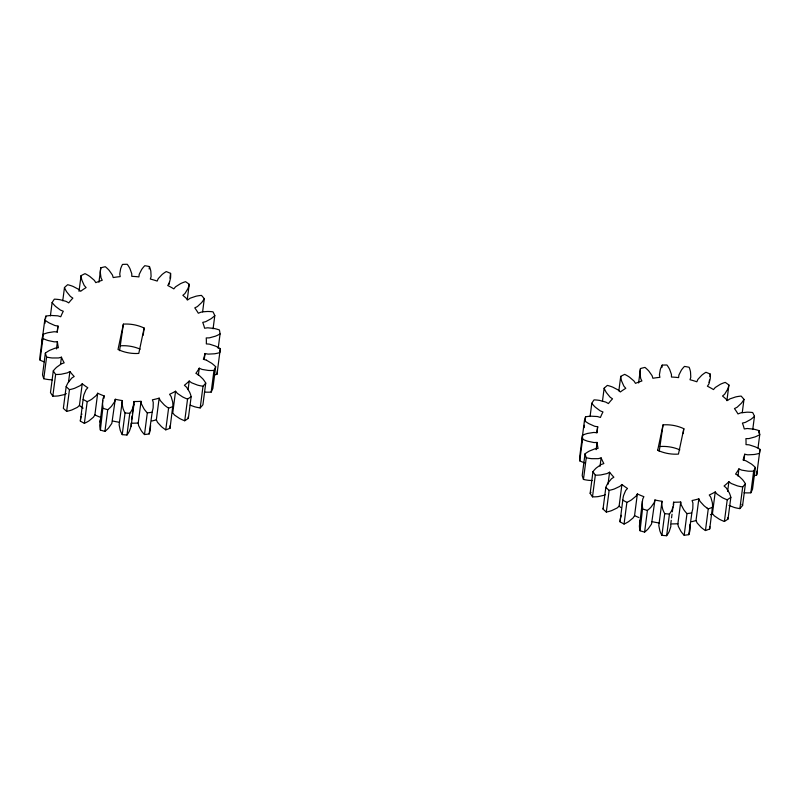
<?xml version="1.0" encoding="UTF-8"?>
<svg xmlns="http://www.w3.org/2000/svg" width="800" height="800" viewBox="0 0 800 800"><rect width="100%" height="100%" fill="white"/><g stroke="black" fill="none" stroke-linecap="round" stroke-linejoin="round"><path stroke-width="1.2" d="M133.13 407.53L133.91 401.51A74.83 62.4 7.4 0 0 141.04 401.33L138.22 423.01L138.56 425.29A9.44 7.87 7.4 0 0 138.66 425.7L141.22 430.59A37.37 31.16 7.4 0 0 143.56 433.54L144.49 434.55A89.14 74.33 7.4 0 0 149.13 433.93L152.35 411.06A37.37 31.16 7.4 0 0 153.15 407.69L153.25 402.44A9.44 7.87 7.4 0 0 153.15 402.03L152.39 399.81A74.83 62.4 7.4 0 0 159.16 398.14L156.35 419.83L157.35 421.99A9.44 7.87 7.4 0 0 157.56 422.37L161.46 426.63A37.37 31.16 7.4 0 0 164.58 429.04L165.77 429.83A89.14 74.33 7.4 0 0 170.03 428.26L170.06 427.01A37.37 31.16 7.4 0 0 170.03 425.76M170.03 428.26L172.88 405.33A37.37 31.16 7.4 0 0 172.65 401.85L171.18 396.69A9.44 7.87 7.4 0 0 170.96 396.31L169.58 394.29A74.83 62.4 7.4 0 0 175.56 391.24L177.16 393.15A9.44 7.87 7.4 0 0 177.48 393.48L182.48 396.84A37.37 31.16 7.4 0 0 186.17 398.55L187.55 399.08A89.14 74.33 7.4 0 0 191.16 396.64L190.82 395.41A37.37 31.16 7.4 0 0 189.57 392.06L186.63 387.3A9.44 7.87 7.4 0 0 186.31 386.98L184.39 385.28A74.83 62.4 7.4 0 0 189.21 381.05L191.31 382.58A9.44 7.87 7.4 0 0 191.71 382.84L197.49 385.09A37.37 31.16 7.4 0 0 201.53 385.99L203.01 386.22A89.14 74.33 7.4 0 0 205.74 383.08L205.05 381.95A37.37 31.16 7.4 0 0 202.86 378.92L198.64 374.88A9.44 7.87 7.4 0 0 198.23 374.62L195.89 373.37A74.83 62.4 7.4 0 0 199.25 368.2L201.71 369.27A9.44 7.87 7.4 0 0 202.17 369.44L208.37 370.44A37.37 31.16 7.4 0 0 212.51 370.48L213.99 370.4A89.14 74.33 7.4 0 0 215.67 366.75L214.67 365.78A37.37 31.16 7.4 0 0 211.68 363.27L206.44 360.19M673.27 504.62L673.58 502.22A74.83 62.4 7.4 0 0 680.71 502.03L677.9 523.72L678.24 525.99A9.44 7.87 7.4 0 0 678.34 526.4L680.9 531.3A37.37 31.16 7.4 0 0 683.23 534.25L684.17 535.26A89.14 74.33 7.4 0 0 688.81 534.64L692.03 511.77A37.37 31.16 7.4 0 0 692.83 508.4L692.92 503.15A9.44 7.87 7.4 0 0 692.82 502.74L692.07 500.52A74.83 62.4 7.4 0 0 698.84 498.85L696.02 520.54L697.02 522.7A9.44 7.87 7.4 0 0 697.24 523.08L701.14 527.34A37.37 31.16 7.4 0 0 704.26 529.75L705.45 530.54A89.14 74.33 7.4 0 0 709.71 528.96L709.74 527.72A37.37 31.16 7.4 0 0 709.71 526.47M709.71 528.96L712.56 506.03A37.37 31.16 7.4 0 0 712.32 502.56L710.86 497.4A9.44 7.87 7.4 0 0 710.64 497.02L709.26 495A74.83 62.4 7.4 0 0 715.24 491.95L716.84 493.85A9.44 7.87 7.4 0 0 717.16 494.18L722.16 497.55A37.37 31.16 7.4 0 0 725.85 499.26L727.23 499.78A89.14 74.33 7.4 0 0 730.84 497.35L730.5 496.12A37.37 31.16 7.4 0 0 729.25 492.77L726.31 488.01A9.44 7.87 7.4 0 0 725.99 487.68L724.07 485.99A74.83 62.4 7.4 0 0 728.89 481.75L730.98 483.29A9.44 7.87 7.4 0 0 731.39 483.55L737.17 485.8A37.37 31.16 7.4 0 0 741.21 486.7L742.69 486.93A89.14 74.33 7.4 0 0 745.42 483.79L744.73 482.66A37.37 31.16 7.4 0 0 742.53 479.63L738.31 475.58A9.44 7.87 7.4 0 0 737.91 475.33L735.57 474.07A74.83 62.4 7.4 0 0 738.92 468.91L741.38 469.98A9.44 7.87 7.4 0 0 741.85 470.15L748.05 471.15A37.37 31.16 7.4 0 0 752.18 471.19L753.66 471.1A89.14 74.33 7.4 0 0 755.35 467.45L754.35 466.49A37.37 31.16 7.4 0 0 751.35 463.98L746.11 460.89A9.44 7.87 7.4 0 0 745.65 460.73L743.04 459.99A74.83 62.4 7.4 0 0 744.72 454.23L747.39 454.76A9.44 7.87 7.4 0 0 747.88 454.83L754.11 454.51A37.37 31.16 7.4 0 0 758.08 453.69L759.47 453.3A89.14 74.33 7.4 0 0 760 449.37L758.76 448.63A37.37 31.16 7.4 0 0 755.15 446.8L749.22 444.87A9.44 7.87 7.4 0 0 748.72 444.8L746 444.62A74.83 62.4 7.4 0 0 745.9 438.62L748.62 438.59A9.44 7.87 7.4 0 0 749.11 438.55L754.98 436.94A37.37 31.16 7.4 0 0 758.53 435.3L759.75 434.63A89.14 74.33 7.4 0 0 759.09 430.67L757.68 430.2A37.37 31.16 7.4 0 0 753.68 429.16L747.43 428.51A9.44 7.87 7.4 0 0 746.94 428.55L744.28 428.94A74.83 62.4 7.4 0 0 742.41 423.08L745 422.48A9.44 7.87 7.4 0 0 745.46 422.34L750.6 419.53A37.37 31.16 7.4 0 0 753.51 417.19L754.47 416.27A89.14 74.33 7.4 0 0 752.67 412.53L751.18 412.37A37.37 31.16 7.4 0 0 747.04 412.18L740.87 412.85A9.44 7.87 7.4 0 0 740.41 412.99L737.99 413.93A74.83 62.4 7.4 0 0 734.45 408.58L736.75 407.45A9.44 7.87 7.4 0 0 737.15 407.21L741.24 403.39A37.37 31.16 7.4 0 0 743.33 400.48L743.98 399.38A89.14 74.33 7.4 0 0 741.14 396.09L739.67 396.24A37.37 31.16 7.4 0 0 735.66 396.93L729.95 398.87A9.44 7.87 7.4 0 0 729.55 399.1L727.5 400.53A74.83 62.4 7.4 0 0 722.53 396.02L724.4 394.43A9.44 7.87 7.4 0 0 724.71 394.12L727.49 389.52A37.37 31.16 7.4 0 0 728.63 386.23L728.92 385.02A89.14 74.33 7.4 0 0 725.23 382.39L723.87 382.84A37.37 31.16 7.4 0 0 720.23 384.35L715.34 387.45A9.44 7.87 7.4 0 0 715.03 387.76L713.5 389.58A74.83 62.4 7.4 0 0 707.4 386.2L708.72 384.26A9.44 7.87 7.4 0 0 708.92 383.89L710.22 378.8A37.37 31.16 7.4 0 0 710.33 375.34L710.26 374.09A89.14 74.33 7.4 0 0 705.94 372.28L704.77 373.01A37.37 31.16 7.4 0 0 701.74 375.25L697.98 379.3A9.44 7.87 7.4 0 0 697.77 379.67L696.85 381.78A74.83 62.4 7.4 0 0 690.01 379.74L690.69 377.56A9.44 7.87 7.4 0 0 690.78 377.15L690.51 371.9A37.37 31.16 7.4 0 0 689.59 368.48L689.15 367.27A89.14 74.33 7.4 0 0 684.48 366.4L683.58 367.36A37.37 31.16 7.4 0 0 681.34 370.19L678.94 374.95A9.44 7.87 7.4 0 0 678.86 375.35L678.59 377.61A74.83 62.4 7.4 0 0 671.45 377.04L671.45 374.76A9.44 7.87 7.4 0 0 671.42 374.35L669.59 369.25A37.37 31.16 7.4 0 0 667.7 366.09L666.92 365A89.14 74.33 7.4 0 0 662.19 365.12L661.62 366.25A37.37 31.16 7.4 0 0 660.31 369.49L659.43 374.65A9.44 7.87 7.4 0 0 659.47 375.07L659.89 377.34A74.83 62.4 7.4 0 0 652.89 378.27L652.21 376.04A9.44 7.87 7.4 0 0 652.05 375.64L648.8 371.02A37.37 31.16 7.4 0 0 646.05 368.32L644.98 367.41A89.14 74.33 7.4 0 0 640.49 368.52L640.27 369.74A37.37 31.16 7.4 0 0 639.99 373.19L640.68 378.44A9.44 7.87 7.4 0 0 640.84 378.84L641.91 380.98A74.83 62.4 7.4 0 0 635.49 383.36L634.18 381.3A9.44 7.87 7.4 0 0 633.91 380.95L629.42 377.1A37.37 31.16 7.4 0 0 625.99 375.03L624.7 374.36A89.14 74.33 7.4 0 0 620.73 376.38L618.85 390.84M103.9 398.38L104.21 395.97A74.83 62.4 7.4 0 1 97.69 393.24L94.88 414.92L93.64 416.9A9.44 7.87 7.4 0 1 93.38 417.25L89.02 420.85A37.37 31.16 7.4 0 1 85.66 422.74L84.38 423.34A89.14 74.33 7.4 0 1 80.35 421.1L80.46 419.86A37.37 31.16 7.4 0 1 81.09 416.46M80.35 421.1L83.27 398.17A37.37 31.16 7.4 0 1 83.91 394.77L85.96 389.89A9.44 7.87 7.4 0 1 86.22 389.54L87.82 387.76A74.83 62.4 7.4 0 1 82.24 383.79L80.44 385.43A9.44 7.87 7.4 0 1 80.08 385.7L74.74 388.24A37.37 31.16 7.4 0 1 70.89 389.35L69.46 389.65A89.14 74.33 7.4 0 1 66.17 386.66L66.64 385.5A37.37 31.16 7.4 0 1 68.27 382.38L71.73 378.13A9.44 7.87 7.4 0 1 72.09 377.86L74.19 376.49A74.83 62.4 7.4 0 1 69.9 371.52L67.65 372.71A9.44 7.87 7.4 0 1 67.22 372.9L61.23 374.22A37.37 31.16 7.4 0 1 57.12 374.47L55.63 374.46A89.14 74.33 7.4 0 1 53.29 370.91L54.1 369.9A37.37 31.16 7.4 0 1 56.63 367.25L61.28 363.91A9.44 7.87 7.4 0 1 61.71 363.72L64.17 362.85A74.83 62.4 7.4 0 1 61.44 357.2L58.88 357.87A9.44 7.87 7.4 0 1 58.4 357.96L52.14 357.97A37.37 31.16 7.4 0 1 48.04 357.35L46.59 357.03A89.14 74.33 7.4 0 1 45.34 353.15L46.44 352.35A37.37 31.16 7.4 0 1 49.7 350.34L55.25 348.12A9.44 7.87 7.4 0 1 55.73 348.03L58.4 347.71A74.83 62.4 7.4 0 1 57.4 341.73L54.69 341.84A9.44 7.87 7.4 0 1 54.2 341.83L48.06 340.52A37.37 31.16 7.4 0 1 44.22 339.08L42.89 338.47A89.14 74.33 7.4 0 1 42.82 334.49L44.14 333.96A37.37 31.16 7.4 0 1 47.93 332.72L54.03 331.75A9.44 7.87 7.4 0 1 54.52 331.76L57.24 332.01A74.83 62.4 7.4 0 1 58.03 326.09L55.35 325.62A9.44 7.87 7.4 0 1 54.86 325.5L49.23 322.98A37.37 31.16 7.4 0 1 45.9 320.79L44.78 319.93A89.14 74.33 7.4 0 1 45.89 316.11L47.34 315.87A37.37 31.16 7.4 0 1 51.42 315.48L57.68 315.82A9.44 7.87 7.4 0 1 58.17 315.94L60.75 316.75A74.83 62.4 7.4 0 1 63.29 311.24L60.8 310.23A9.44 7.87 7.4 0 1 60.36 310.02L55.59 306.43A37.37 31.16 7.4 0 1 52.97 303.64L52.12 302.58A89.14 74.33 7.4 0 1 54.35 299.16L55.84 299.23A37.37 31.16 7.4 0 1 59.96 299.71L66 301.35A9.44 7.87 7.4 0 1 66.43 301.56L68.73 302.88A74.83 62.4 7.4 0 1 72.85 298.14L70.71 296.65A9.44 7.87 7.4 0 1 70.34 296.36L66.73 291.92A37.37 31.16 7.4 0 1 64.99 288.71L64.48 287.52A89.14 74.33 7.4 0 1 67.67 284.71L69.11 285.09A37.37 31.16 7.4 0 1 73.01 286.4L78.44 289.23A9.44 7.87 7.4 0 1 78.8 289.53L80.67 291.27A74.83 62.4 7.4 0 1 86.11 287.59L84.45 285.72A9.44 7.87 7.4 0 1 84.18 285.36L81.96 280.36A37.37 31.16 7.4 0 1 81.21 276.93L81.05 275.68A89.14 74.33 7.4 0 1 85.02 273.66L86.31 274.32A37.37 31.16 7.4 0 1 89.74 276.39L94.23 280.24A9.44 7.87 7.4 0 1 94.5 280.6L95.81 282.65A74.83 62.4 7.4 0 1 102.24 280.27L101.16 278.13A9.44 7.87 7.4 0 1 101 277.73L100.31 272.49A37.37 31.16 7.4 0 1 100.6 269.04L100.81 267.81A89.14 74.33 7.4 0 1 105.3 266.71L106.37 267.61A37.37 31.16 7.4 0 1 109.12 270.31L112.38 274.93A9.44 7.87 7.4 0 1 112.54 275.33L113.21 277.56A74.83 62.4 7.4 0 1 120.22 276.63L119.8 274.36A9.44 7.87 7.4 0 1 119.76 273.95L120.63 268.78A37.37 31.16 7.4 0 1 121.94 265.54L122.52 264.41A89.14 74.33 7.4 0 1 127.24 264.29L128.03 265.38A37.37 31.16 7.4 0 1 129.92 268.54L131.74 273.64A9.44 7.87 7.4 0 1 131.78 274.05L131.77 276.33A74.83 62.4 7.4 0 1 138.92 276.91L139.18 274.65A9.44 7.87 7.4 0 1 139.26 274.24L141.66 269.48A37.37 31.16 7.4 0 1 143.9 266.65L144.8 265.69A89.14 74.33 7.4 0 1 149.47 266.56L149.91 267.77A37.37 31.16 7.4 0 1 150.83 271.19L151.1 276.45A9.44 7.87 7.4 0 1 151.01 276.85L150.34 279.04A74.83 62.4 7.4 0 1 157.17 281.07L158.1 278.97A9.44 7.87 7.4 0 1 158.3 278.59L162.06 274.54A37.37 31.16 7.4 0 1 165.09 272.3L166.26 271.57A89.14 74.33 7.4 0 1 170.58 273.38L170.65 274.63A37.37 31.16 7.4 0 1 170.54 278.09L169.25 283.18A9.44 7.87 7.4 0 1 169.04 283.55L167.73 285.5A74.83 62.4 7.4 0 1 173.82 288.88L175.35 287.05A9.44 7.87 7.4 0 1 175.66 286.74L180.55 283.64A37.37 31.16 7.4 0 1 184.19 282.13L185.55 281.68A89.14 74.33 7.4 0 1 189.25 284.31L187.21 299.97M670.79 524.66L670.85 526.18A9.44 7.87 7.4 0 1 670.82 526.6L669.18 531.6A37.37 31.16 7.4 0 1 667.39 534.66L666.64 535.71A89.14 74.33 7.4 0 1 661.91 535.33L661.29 534.17A37.37 31.16 7.4 0 1 659.88 530.86L658.82 525.64A9.44 7.87 7.4 0 1 658.85 525.22L662 501.29A74.83 62.4 7.4 0 1 654.96 499.98L651.55 523.86A9.44 7.87 7.4 0 1 651.4 524.25L648.3 528.7A37.37 31.16 7.4 0 1 645.64 531.25L644.6 532.1A89.14 74.33 7.4 0 1 640.07 530.75L639.81 529.51A37.37 31.16 7.4 0 1 639.4 526.04L642.73 499.15A9.44 7.87 7.4 0 1 642.88 498.75L643.89 496.67A74.83 62.4 7.4 0 1 637.37 493.94L634.56 515.63L633.31 517.61A9.44 7.87 7.4 0 1 633.06 517.95L628.7 521.56A37.37 31.16 7.4 0 1 625.33 523.45L624.06 524.04A89.14 74.33 7.4 0 1 620.02 521.8L620.13 520.56A37.37 31.16 7.4 0 1 620.77 517.16L621.33 515.3M620.02 521.8L622.95 498.88A37.37 31.16 7.4 0 1 623.58 495.48L625.63 490.6A9.44 7.87 7.4 0 1 625.89 490.25L627.5 488.47A74.83 62.4 7.4 0 1 621.92 484.5L620.12 486.13A9.44 7.87 7.4 0 1 619.76 486.41L614.42 488.95A37.37 31.16 7.4 0 1 610.56 490.05L609.14 490.36A89.14 74.33 7.4 0 1 605.84 487.37L606.32 486.21A37.37 31.16 7.4 0 1 607.95 483.08L611.41 478.84A9.44 7.87 7.4 0 1 611.77 478.57L613.86 477.2A74.83 62.4 7.4 0 1 609.58 472.23L607.32 473.42A9.44 7.87 7.4 0 1 606.89 473.61L600.9 474.92A37.37 31.16 7.4 0 1 596.8 475.17L595.31 475.17A89.14 74.33 7.4 0 1 592.97 471.62L593.78 470.61A37.37 31.16 7.4 0 1 596.3 467.96L600.95 464.62A9.44 7.87 7.4 0 1 601.39 464.43L603.85 463.56A74.83 62.4 7.4 0 1 601.12 457.91L598.56 458.58A9.44 7.87 7.4 0 1 598.08 458.67L591.82 458.68A37.37 31.16 7.4 0 1 587.72 458.06L586.26 457.74A89.14 74.33 7.4 0 1 585.02 453.86L586.12 453.06A37.37 31.16 7.4 0 1 589.38 451.05L594.93 448.83A9.44 7.87 7.4 0 1 595.4 448.74L598.08 448.42A74.83 62.4 7.4 0 1 597.08 442.44L594.37 442.54A9.44 7.87 7.4 0 1 593.87 442.53L587.74 441.23A37.37 31.16 7.4 0 1 583.9 439.78L582.57 439.18A89.14 74.33 7.4 0 1 582.5 435.2L583.81 434.66M104.21 395.97L103.21 398.05A9.44 7.87 7.4 0 0 103.06 398.44L99.73 425.34A37.37 31.16 7.4 0 0 100.13 428.8L100.39 430.04A89.14 74.33 7.4 0 0 104.92 431.39L105.96 430.54A37.37 31.16 7.4 0 0 108.62 427.99L111.72 423.55A9.44 7.87 7.4 0 0 111.87 423.16L115.28 399.27A74.83 62.4 7.4 0 0 122.33 400.58L119.17 424.52A9.44 7.87 7.4 0 0 119.14 424.93L120.2 430.15A37.37 31.16 7.4 0 0 121.62 433.46L122.23 434.62A89.14 74.33 7.4 0 0 126.97 435L127.71 433.95A37.37 31.16 7.4 0 0 129.5 430.89L131.1 426.3L133.96 404.21A9.44 7.87 7.4 0 0 133.99 403.79L133.91 401.51M102.65 400.33L102.54 403.65A37.37 31.16 7.4 0 0 102.95 407.12L100.39 430.04M642.33 501.04L642.22 504.36A37.37 31.16 7.4 0 0 642.63 507.83L640.07 530.75M131.1 426.3L131.15 425.89A9.44 7.87 7.4 0 0 131.17 425.48L131.09 423.19A74.83 62.4 7.4 0 0 138.22 423.01M42.82 334.49L40.01 356.18A89.14 74.33 7.4 0 0 40.07 360.15L41.41 360.76A37.37 31.16 7.4 0 0 44.15 361.84M41.96 341.61L44.78 319.93M40.07 360.15L42.89 338.47M44.95 323.34L45.26 320.93M45.58 318.52L45.89 316.11M45.34 353.15L42.53 374.84A89.14 74.33 7.4 0 0 43.77 378.72L45.23 379.04A37.37 31.16 7.4 0 0 49.33 379.65L52.47 379.83M50.4 315.83L52.12 302.58M43.77 378.72L46.59 357.03M57.25 332.11L58.03 326.09M53.29 370.91L50.47 392.6A89.14 74.33 7.4 0 0 52.82 396.14L54.3 396.15A37.37 31.16 7.4 0 0 58.41 395.9L64.4 394.59A9.44 7.87 7.4 0 0 64.83 394.4L66.33 393.6M56.46 348.96L57.4 341.73M62.75 300.77L64.48 287.52M52.82 396.14L55.63 374.46M60.51 364.43L61.44 357.2M66.17 386.66L63.35 408.35A89.14 74.33 7.4 0 0 66.64 411.33L68.07 411.03A37.37 31.16 7.4 0 0 71.93 409.93L77.27 407.39A9.44 7.87 7.4 0 0 77.62 407.11L79.43 405.47L82.24 383.79M79.02 291.34L81.05 275.68M68.49 382.36L69.9 371.52M66.64 411.33L69.46 389.65M98.94 282.27L100.81 267.81M84.38 423.34L87.2 401.65L88.47 401.06A37.37 31.16 7.4 0 0 91.84 399.17L96.19 395.56A9.44 7.87 7.4 0 0 96.45 395.22L97.69 393.24M104.92 431.39L107.74 409.71L108.78 408.86A37.37 31.16 7.4 0 0 111.44 406.31L114.54 401.86A9.44 7.87 7.4 0 0 114.68 401.47L115.28 399.27M143.2 335.26L144.14 328.04A35.43 29.55 7.4 0 0 123.38 324.12L119.55 350.67M122.23 434.62L125.05 412.94L124.43 411.78A37.37 31.16 7.4 0 1 123.02 408.47L121.96 403.25A9.44 7.87 7.4 0 1 121.99 402.83L122.33 400.58M126.97 435L129.78 413.32L130.53 412.27A37.37 31.16 7.4 0 0 132.31 409.21L133.91 404.62M149.16 268.97L149.47 266.56M131.56 419.58L132.03 415.96M132.34 413.56L132.81 409.94M144.49 434.55L147.31 412.87L146.37 411.86A37.37 31.16 7.4 0 1 144.03 408.91L141.48 404.01A9.44 7.87 7.4 0 1 141.38 403.6L141.04 401.33M169.17 284.22L169.48 281.81M169.95 278.2L170.58 273.38M165.77 429.83L168.59 408.15A89.14 74.33 7.4 0 0 172.85 406.57M175.56 391.24L172.75 412.92L174.35 414.83A9.44 7.87 7.4 0 0 174.67 415.16L179.67 418.53A37.37 31.16 7.4 0 0 183.36 420.23L184.74 420.76A89.14 74.33 7.4 0 0 188.34 418.33L191.16 396.64M188.12 389.48L189.21 381.05M184.74 420.76L187.55 399.08M204.3 298.68L203.65 299.77A37.37 31.16 7.4 0 1 201.56 302.68L197.47 306.51A9.44 7.87 7.4 0 1 197.07 306.74L194.77 307.87A74.83 62.4 7.4 0 1 198.31 313.22L200.74 312.28A9.44 7.87 7.4 0 1 201.2 312.14L202.62 311.84L204.3 298.68A89.14 74.33 7.4 0 0 201.46 295.39L199.99 295.54A37.37 31.16 7.4 0 0 195.98 296.22L190.27 298.16A9.44 7.87 7.4 0 0 189.87 298.39L187.83 299.82A74.83 62.4 7.4 0 0 182.86 295.31L184.72 293.73A9.44 7.87 7.4 0 0 185.03 293.41L187.81 288.81A37.37 31.16 7.4 0 0 188.95 285.53L189.25 284.31M198.31 375.43L199.25 368.2M204.26 359.54L205.04 353.52L207.71 354.05A9.44 7.87 7.4 0 0 208.2 354.12L214.44 353.8A37.37 31.16 7.4 0 0 218.41 352.98L219.8 352.59A89.14 74.33 7.4 0 0 220.32 348.66L219.08 347.92A37.37 31.16 7.4 0 0 215.47 346.09L209.54 344.16A9.44 7.87 7.4 0 0 209.05 344.1L206.33 343.91A74.83 62.4 7.4 0 0 206.23 337.92L208.94 337.88A9.44 7.87 7.4 0 0 209.43 337.84L215.3 336.23A37.37 31.16 7.4 0 0 218.86 334.59L220.07 333.92A89.14 74.33 7.4 0 0 219.41 329.96L218 329.5A37.37 31.16 7.4 0 0 214 328.45L207.76 327.8A9.44 7.87 7.4 0 0 207.27 327.84L204.61 328.23A74.83 62.4 7.4 0 0 202.73 322.37L205.32 321.77A9.44 7.87 7.4 0 0 205.78 321.63L210.92 318.83A37.37 31.16 7.4 0 0 213.83 316.48L214.8 315.57A89.14 74.33 7.4 0 0 212.99 311.82L211.51 311.66A37.37 31.16 7.4 0 0 207.37 311.48L202.62 311.84M190.19 405.19L194.68 406.78A37.37 31.16 7.4 0 0 198.72 407.68L200.19 407.91L203.01 386.22M205.74 383.08L202.92 404.77A89.14 74.33 7.4 0 1 200.19 407.91M213.08 328.82L214.8 315.57M204.4 392.04L205.56 392.12A37.37 31.16 7.4 0 0 209.69 392.16L211.17 392.08L213.99 370.4M215.67 366.75L212.85 388.43A89.14 74.33 7.4 0 1 211.17 392.08M218.19 348.38L220.07 333.92M214.18 375A37.37 31.16 7.4 0 0 215.59 374.66L216.98 374.27L220.32 348.66M582.5 435.2L579.68 456.88A89.14 74.33 7.4 0 0 579.75 460.86L581.08 461.47A37.37 31.16 7.4 0 0 584.92 462.92M620.73 376.38L620.88 377.63A37.37 31.16 7.4 0 0 621.63 381.07L623.85 386.07A9.44 7.87 7.4 0 0 624.13 386.43L625.79 388.3A74.83 62.4 7.4 0 0 620.34 391.97L618.48 390.24A9.44 7.87 7.4 0 0 618.12 389.94L612.68 387.11A37.37 31.16 7.4 0 0 608.79 385.79L607.35 385.41A89.14 74.33 7.4 0 0 604.15 388.22L604.67 389.41A37.37 31.16 7.4 0 0 606.41 392.63L610.02 397.06A9.44 7.87 7.4 0 0 610.38 397.36L612.53 398.84A74.83 62.4 7.4 0 0 608.41 403.58L606.11 402.27A9.44 7.87 7.4 0 0 605.67 402.06L599.63 400.42A37.37 31.16 7.4 0 0 595.51 399.94L594.03 399.87A89.14 74.33 7.4 0 0 591.8 403.29L592.65 404.35A37.37 31.16 7.4 0 0 595.27 407.14L600.04 410.73A9.44 7.87 7.4 0 0 600.47 410.94L602.97 411.95A74.83 62.4 7.4 0 0 600.43 417.46L597.84 416.65A9.44 7.87 7.4 0 0 597.36 416.53L591.1 416.18A37.37 31.16 7.4 0 0 587.01 416.58L585.57 416.82A89.14 74.33 7.4 0 0 584.45 420.64L581.64 442.32A89.14 74.33 7.4 0 1 581.98 441.04M579.75 460.86L582.57 439.18M584.16 427.66L584.47 425.25M584.94 421.64L585.57 416.82M585.02 453.86L582.2 475.54A89.14 74.33 7.4 0 0 583.45 479.43L584.9 479.74A37.37 31.16 7.4 0 0 589 480.36L592.15 480.54M590.08 416.54L591.8 403.29M583.45 479.43L586.26 457.74M596.93 432.82L597.71 426.79L595.02 426.33A9.44 7.87 7.4 0 1 594.54 426.21L588.91 423.68A37.37 31.16 7.4 0 1 585.58 421.5L584.45 420.64M605.26 494.71L604.51 495.1A9.44 7.87 7.4 0 1 604.08 495.29L598.09 496.61A37.37 31.16 7.4 0 1 593.98 496.86L592.49 496.85A89.14 74.33 7.4 0 1 590.15 493.31L592.97 471.62M596.14 449.67L597.08 442.44M602.43 401.47L604.15 388.22M592.49 496.85L595.31 475.17M600.03 466.34L601.12 457.91M621.92 484.5L619.1 506.18L617.3 507.82A9.44 7.87 7.4 0 1 616.94 508.09L611.6 510.63A37.37 31.16 7.4 0 1 607.75 511.74L606.32 512.04A89.14 74.33 7.4 0 1 603.03 509.06L605.84 487.37M608.01 484.28L609.58 472.23M606.32 512.04L609.14 490.36M638.61 382.98L640.49 368.52M624.06 524.04L626.88 502.36L628.15 501.76A37.37 31.16 7.4 0 0 631.51 499.87L635.87 496.27A9.44 7.87 7.4 0 0 636.13 495.93L637.37 493.94M661.88 367.53L662.19 365.12M644.6 532.1L647.41 510.42L648.46 509.57A37.37 31.16 7.4 0 0 651.12 507.01L654.22 502.57A9.44 7.87 7.4 0 0 654.36 502.18L654.96 499.98M659.22 451.38L663.06 424.87A35.43 29.55 7.4 0 1 683.84 428.7L683.19 433.56M661.91 535.33L664.73 513.65L664.11 512.49A37.37 31.16 7.4 0 1 662.69 509.17L661.64 503.95A9.44 7.87 7.4 0 1 661.66 503.54L662 501.29M666.64 535.71L669.46 514.03L670.21 512.97A37.37 31.16 7.4 0 0 671.99 509.92L673.64 504.91A9.44 7.87 7.4 0 0 673.66 504.5L673.58 502.22M671.24 520.29L670.77 523.9A74.83 62.4 7.4 0 0 677.9 523.72M671.55 517.88L672.02 514.26M672.33 511.85L672.96 507.03M684.17 535.26L686.98 513.58L686.05 512.57A37.37 31.16 7.4 0 1 683.71 509.62L681.15 504.72A9.44 7.87 7.4 0 1 681.05 504.31L680.71 502.03M709.16 382.52L709.47 380.11M709.94 376.5L710.26 374.09M705.45 530.54L708.26 508.86A89.14 74.33 7.4 0 0 712.52 507.28M726.89 400.68L728.92 385.02M730.84 497.35L728.02 519.03A89.14 74.33 7.4 0 1 724.41 521.47L723.04 520.94A37.37 31.16 7.4 0 1 719.34 519.23L714.34 515.87A9.44 7.87 7.4 0 1 714.02 515.54L712.43 513.63L715.24 491.95M727.64 491.39L728.89 481.75M724.41 521.47L727.23 499.78M742.26 412.64L743.98 399.38M737.98 476.14L738.92 468.91M743.93 460.25L744.72 454.23M728.99 505.47L734.35 507.48A37.37 31.16 7.4 0 0 738.39 508.39L739.87 508.61L742.69 486.93M739.87 508.61A89.14 74.33 7.4 0 0 742.6 505.47L745.42 483.79M752.75 429.52L754.47 416.27M744.08 492.75L745.23 492.83A37.37 31.16 7.4 0 0 749.37 492.87L750.85 492.79L753.66 471.1M758.77 433.08L759.09 430.67M755.35 467.45L752.53 489.14A89.14 74.33 7.4 0 1 750.85 492.79M758.03 447.88L759.75 434.63M753.85 475.71A37.37 31.16 7.4 0 0 755.27 475.37L756.66 474.98L760 449.37M99.84 422.02L100.24 420.12A9.44 7.87 7.4 0 1 100.39 419.73M639.52 522.73L639.92 520.83A9.44 7.87 7.4 0 1 640.07 520.44L640.4 519.74M123.38 324.16L118.02 349.5A35.43 29.55 7.4 0 0 138.78 353.42L144.14 328.04M657.7 450.21L663.06 424.87M683.82 428.74L678.45 454.09A35.43 29.55 7.4 0 1 657.67 450.25M149.13 433.93L149.54 432.75A37.37 31.16 7.4 0 0 150.34 429.38L150.59 425.38M688.81 534.64L689.21 533.45A37.37 31.16 7.4 0 0 690.01 530.08L690.11 524.84A9.44 7.87 7.4 0 0 690.01 524.43M81.66 414.6L81.91 413.94M603.03 509.06L603.5 507.89M590.15 493.31L590.96 492.29M707.07 508.06L708.26 508.86M168.59 408.15L167.39 407.36A37.37 31.16 7.4 0 1 164.28 404.95L160.38 400.69A9.44 7.87 7.4 0 1 160.16 400.3L159.16 398.14M741.91 504.34L742.6 505.47M698.84 498.85L699.84 501.01A9.44 7.87 7.4 0 0 700.06 501.39L703.96 505.66A37.37 31.16 7.4 0 0 707.07 508.06M727.68 517.8L728.02 519.03M188.01 417.1L188.34 418.33M217.51 370.35A89.14 74.33 7.4 0 1 216.98 374.27M42.3 340.33A89.14 74.33 7.4 0 1 42.67 339.06M156.35 419.83A74.83 62.4 7.4 0 1 151.86 421M119.51 422.27A74.83 62.4 7.4 0 1 112.47 420.95M101.39 417.65A74.83 62.4 7.4 0 1 94.88 414.92M83.1 408.17A74.83 62.4 7.4 0 1 79.43 405.47M120.56 345.8A35.43 29.55 7.4 0 1 140.15 349.14M205.04 353.52A74.83 62.4 7.4 0 1 203.36 359.28L205.97 360.02A9.44 7.87 7.4 0 1 206.44 360.19M151.95 412.25A89.14 74.33 7.4 0 1 147.31 412.87M129.78 413.32A89.14 74.33 7.4 0 1 125.05 412.94M107.74 409.71A89.14 74.33 7.4 0 1 103.21 408.36M87.2 401.65A89.14 74.33 7.4 0 1 83.16 399.41M757.18 471.05A89.14 74.33 7.4 0 1 756.66 474.98M582.35 439.77A89.14 74.33 7.4 0 1 582.75 438.5M712.43 513.63A74.83 62.4 7.4 0 1 710.47 514.7M696.02 520.54A74.83 62.4 7.4 0 1 691.53 521.71M659.19 522.98A74.83 62.4 7.4 0 1 652.14 521.66M638.87 517.51A74.83 62.4 7.4 0 1 634.56 515.63M620.91 507.55A74.83 62.4 7.4 0 1 619.1 506.18M660.24 446.51A35.43 29.55 7.4 0 1 679.83 449.85M597.71 426.79A74.83 62.4 7.4 0 0 596.91 432.72L594.2 432.47A9.44 7.87 7.4 0 0 593.7 432.45L587.6 433.42A37.37 31.16 7.4 0 0 583.81 434.66M691.63 512.96A89.14 74.33 7.4 0 1 686.98 513.58M669.46 514.03A89.14 74.33 7.4 0 1 664.73 513.65M647.41 510.42A89.14 74.33 7.4 0 1 642.89 509.07M626.88 502.36A89.14 74.33 7.4 0 1 622.84 500.12"/></g></svg>
